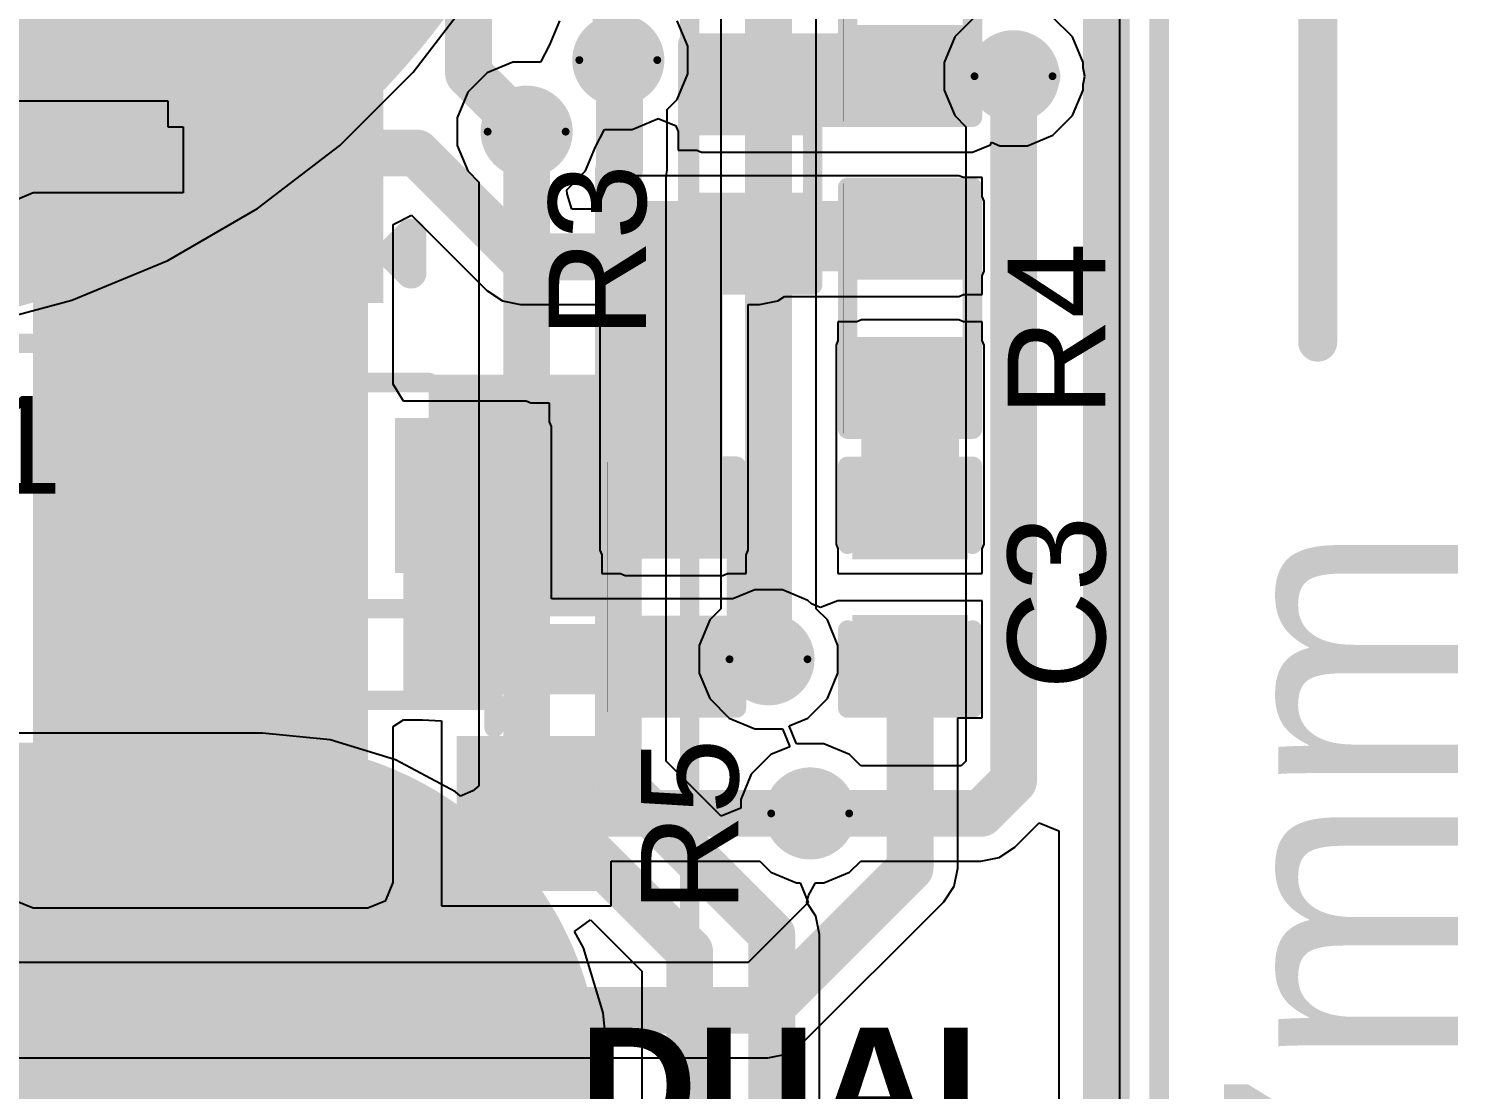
# Model space of a CAD drawing. Header units: inches. Extents: x 0 to 13.7, y 0 to 1.9.
# Drawn here: x 0.3984 to 0.7658, y 0.6197 to 0.8917 of the extents above; entities that cross this region are included whole.
import ezdxf

# ---------------------------------------------------------------- set-up
doc = ezdxf.new("R2010")
doc.units = ezdxf.units.IN
doc.header["$MEASUREMENT"] = 0
for name, color, linetype in [('Board Outline', 216, 'Continuous'), ('Bottom Layer', 5, 'Continuous'), ('Bottom Overlay', 54, 'Continuous'), ('Bottom Paste', 16, 'Continuous'), ('Bottom Solder', 6, 'Continuous'), ('Dimension', 6, 'Continuous'), ('Drill Drawing', 1, 'Continuous'), ('Top Layer', 1, 'Continuous'), ('Top Overlay', 2, 'Continuous'), ('Top Paste', 8, 'Continuous'), ('Top Solder', 216, 'Continuous'), ('Via Holes', 16, 'Continuous')]:
    doc.layers.add(name, color=color, linetype=linetype)
doc.styles.add('Arial', font='', dxfattribs={"height": 0.2})
doc.styles.add('Arial_Bold', font='', dxfattribs={"height": 0.2})
doc.styles.get('Arial').set_extended_font_data('Arial')
doc.styles.get('Arial_Bold').set_extended_font_data('Arial', bold=True)

# ---------------------------------------------------------------- blocks, each defined once
blk = doc.blocks.new('14_TSSOP_14')
at = {"layer": 'Top Layer'}
for points in [[(-0.12992, 0.08563), (-0.08858, 0.08563), (-0.08858, 0.06791), (-0.12992, 0.06791)], [(0.08858, 0.08563), (0.12992, 0.08563), (0.12992, 0.06791), (0.08858, 0.06791)], [(-0.12992, 0.06004), (-0.08858, 0.06004), (-0.08858, 0.04232), (-0.12992, 0.04232)], [(0.08858, 0.06004), (0.12992, 0.06004), (0.12992, 0.04232), (0.08858, 0.04232)], [(-0.12992, 0.03445), (-0.08858, 0.03445), (-0.08858, 0.01673), (-0.12992, 0.01673)], [(0.08858, 0.03445), (0.12992, 0.03445), (0.12992, 0.01673), (0.08858, 0.01673)], [(-0.12992, 0.00886), (-0.08858, 0.00886), (-0.08858, -0.00886), (-0.12992, -0.00886)], [(0.08858, 0.00886), (0.12992, 0.00886), (0.12992, -0.00886), (0.08858, -0.00886)], [(-0.12992, -0.01673), (-0.08858, -0.01673), (-0.08858, -0.03445), (-0.12992, -0.03445)], [(0.08858, -0.01673), (0.12992, -0.01673), (0.12992, -0.03445), (0.08858, -0.03445)], [(-0.12992, -0.04232), (-0.08858, -0.04232), (-0.08858, -0.06004), (-0.12992, -0.06004)], [(0.08858, -0.04232), (0.12992, -0.04232), (0.12992, -0.06004), (0.08858, -0.06004)], [(-0.12992, -0.06791), (-0.08858, -0.06791), (-0.08858, -0.08563), (-0.12992, -0.08563)], [(0.08858, -0.06791), (0.12992, -0.06791), (0.12992, -0.08563), (0.08858, -0.08563)]]:
    blk.add_hatch(color=1, dxfattribs=at).paths.add_polyline_path(points)
at = {"layer": 'Top Overlay'}
blk.add_hatch(color=2, dxfattribs=at).paths.add_polyline_path([(-0.084, 0.068), (-0.073, 0.068), (-0.073, 0.086), (-0.084, 0.086)])
at = {"layer": 'Top Paste'}
for points in [[(-0.12992, 0.08563), (-0.08858, 0.08563), (-0.08858, 0.06791), (-0.12992, 0.06791)], [(0.08858, 0.08563), (0.12992, 0.08563), (0.12992, 0.06791), (0.08858, 0.06791)], [(-0.12992, 0.06004), (-0.08858, 0.06004), (-0.08858, 0.04232), (-0.12992, 0.04232)], [(0.08858, 0.06004), (0.12992, 0.06004), (0.12992, 0.04232), (0.08858, 0.04232)], [(-0.12992, 0.03445), (-0.08858, 0.03445), (-0.08858, 0.01673), (-0.12992, 0.01673)], [(0.08858, 0.03445), (0.12992, 0.03445), (0.12992, 0.01673), (0.08858, 0.01673)], [(-0.12992, 0.00886), (-0.08858, 0.00886), (-0.08858, -0.00886), (-0.12992, -0.00886)], [(0.08858, 0.00886), (0.12992, 0.00886), (0.12992, -0.00886), (0.08858, -0.00886)], [(-0.12992, -0.01673), (-0.08858, -0.01673), (-0.08858, -0.03445), (-0.12992, -0.03445)], [(0.08858, -0.01673), (0.12992, -0.01673), (0.12992, -0.03445), (0.08858, -0.03445)], [(-0.12992, -0.04232), (-0.08858, -0.04232), (-0.08858, -0.06004), (-0.12992, -0.06004)], [(0.08858, -0.04232), (0.12992, -0.04232), (0.12992, -0.06004), (0.08858, -0.06004)], [(-0.12992, -0.06791), (-0.08858, -0.06791), (-0.08858, -0.08563), (-0.12992, -0.08563)], [(0.08858, -0.06791), (0.12992, -0.06791), (0.12992, -0.08563), (0.08858, -0.08563)]]:
    blk.add_hatch(color=8, dxfattribs=at).paths.add_polyline_path(points)
at = {"layer": 'Top Solder'}
for points in [[(-0.13392, 0.08963), (-0.08458, 0.08963), (-0.08458, 0.06391), (-0.13392, 0.06391)], [(0.08458, 0.08963), (0.13392, 0.08963), (0.13392, 0.06391), (0.08458, 0.06391)], [(-0.13392, 0.06404), (-0.08458, 0.06404), (-0.08458, 0.03832), (-0.13392, 0.03832)], [(0.08458, 0.06404), (0.13392, 0.06404), (0.13392, 0.03832), (0.08458, 0.03832)], [(-0.13392, 0.03845), (-0.08458, 0.03845), (-0.08458, 0.01273), (-0.13392, 0.01273)], [(0.08458, 0.03845), (0.13392, 0.03845), (0.13392, 0.01273), (0.08458, 0.01273)], [(-0.13392, 0.01286), (-0.08458, 0.01286), (-0.08458, -0.01286), (-0.13392, -0.01286)], [(0.08458, 0.01286), (0.13392, 0.01286), (0.13392, -0.01286), (0.08458, -0.01286)], [(-0.13392, -0.01273), (-0.08458, -0.01273), (-0.08458, -0.03845), (-0.13392, -0.03845)], [(0.08458, -0.01273), (0.13392, -0.01273), (0.13392, -0.03845), (0.08458, -0.03845)], [(-0.13392, -0.03832), (-0.08458, -0.03832), (-0.08458, -0.06404), (-0.13392, -0.06404)], [(0.08458, -0.03832), (0.13392, -0.03832), (0.13392, -0.06404), (0.08458, -0.06404)], [(-0.13392, -0.06391), (-0.08458, -0.06391), (-0.08458, -0.08963), (-0.13392, -0.08963)], [(0.08458, -0.06391), (0.13392, -0.06391), (0.13392, -0.08963), (0.08458, -0.08963)]]:
    blk.add_hatch(color=216, dxfattribs=at).paths.add_polyline_path(points)
at = {"layer": 'Top Overlay'}
for points, const_width in [([(-0.09, 0.1), (-0.09, 0.092)], 0.005), ([(0.09, 0.1), (-0.09, 0.1)], 0.005), ([(0.09, 0.1), (0.09, 0.092)], 0.005), ([(-0.141, 0.082), (-0.141, 0.072)], 0.00787), ([(-0.136, 0.077), (-0.141, 0.082)], 0.00787), ([(-0.136, 0.077), (-0.141, 0.072)], 0.00787), ([(-0.09, -0.092), (-0.09, -0.1)], 0.005), ([(0.09, -0.092), (0.09, -0.1)], 0.005), ([(0.09, -0.1), (-0.09, -0.1)], 0.005)]:
    blk.add_lwpolyline(points, dxfattribs=dict(at, const_width=const_width))
for points, const_width in [([(-0.09125, 0.1, 1), (-0.08875, 0.1, 1)], 0.0025), ([(-0.09125, 0.1, 1), (-0.08875, 0.1, 1)], 0.0025), ([(0.08875, 0.1, 1), (0.09125, 0.1, 1)], 0.0025), ([(0.08875, 0.1, 1), (0.09125, 0.1, 1)], 0.0025), ([(-0.09125, 0.092, 1), (-0.08875, 0.092, 1)], 0.0025), ([(0.08875, 0.092, 1), (0.09125, 0.092, 1)], 0.0025), ([(-0.14297, 0.082, 1), (-0.13903, 0.082, 1)], 0.00394), ([(-0.14297, 0.082, 1), (-0.13903, 0.082, 1)], 0.00394), ([(-0.13797, 0.077, 1), (-0.13403, 0.077, 1)], 0.00394), ([(-0.13797, 0.077, 1), (-0.13403, 0.077, 1)], 0.00394), ([(-0.14297, 0.072, 1), (-0.13903, 0.072, 1)], 0.00394), ([(-0.14297, 0.072, 1), (-0.13903, 0.072, 1)], 0.00394), ([(-0.09125, -0.092, 1), (-0.08875, -0.092, 1)], 0.0025), ([(0.08875, -0.092, 1), (0.09125, -0.092, 1)], 0.0025), ([(-0.09125, -0.1, 1), (-0.08875, -0.1, 1)], 0.0025), ([(-0.09125, -0.1, 1), (-0.08875, -0.1, 1)], 0.0025), ([(0.08875, -0.1, 1), (0.09125, -0.1, 1)], 0.0025), ([(0.08875, -0.1, 1), (0.09125, -0.1, 1)], 0.0025)]:
    blk.add_lwpolyline(points, format="xyb", close=True, dxfattribs=dict(at, const_width=const_width))
blk = doc.blocks.new('R___0402_30')
at = {"layer": 'Top Layer'}
for points in [[(-0.0275, -0.0125), (-0.0275, 0.0125), (-0.0095, 0.0125), (-0.0095, -0.0125)], [(0.0095, -0.0125), (0.0095, 0.0125), (0.0275, 0.0125), (0.0275, -0.0125)]]:
    blk.add_hatch(color=1, dxfattribs=at).paths.add_polyline_path(points)
at = {"layer": 'Top Paste'}
for points in [[(-0.0275, -0.0125), (-0.0275, 0.0125), (-0.0095, 0.0125), (-0.0095, -0.0125)], [(0.0095, -0.0125), (0.0095, 0.0125), (0.0275, 0.0125), (0.0275, -0.0125)]]:
    blk.add_hatch(color=8, dxfattribs=at).paths.add_polyline_path(points)
at = {"layer": 'Top Solder'}
for points in [[(-0.02967, -0.01467), (-0.02967, 0.01467), (-0.00733, 0.01467), (-0.00733, -0.01467)], [(0.00733, -0.01467), (0.00733, 0.01467), (0.02967, 0.01467), (0.02967, -0.01467)]]:
    blk.add_hatch(color=216, dxfattribs=at).paths.add_polyline_path(points)
at = {"layer": 'Top Overlay'}
for points, const_width in [([(-0.031, -0.016), (-0.031, 0.016)], 0.005), ([(0.031, 0.016), (-0.031, 0.016)], 0.005), ([(0.031, -0.016), (0.031, 0.016)], 0.005), ([(0.031, -0.016), (-0.031, -0.016)], 0.005), ([(0.032, -0.017), (-0.032, -0.017)], 0.000127)]:
    blk.add_lwpolyline(points, dxfattribs=dict(at, const_width=const_width))
for points, const_width in [([(-0.03225, 0.016, 1), (-0.02975, 0.016, 1)], 0.0025), ([(-0.03225, 0.016, 1), (-0.02975, 0.016, 1)], 0.0025), ([(0.02975, 0.016, 1), (0.03225, 0.016, 1)], 0.0025), ([(0.02975, 0.016, 1), (0.03225, 0.016, 1)], 0.0025), ([(-0.03225, -0.016, 1), (-0.02975, -0.016, 1)], 0.0025), ([(-0.03225, -0.016, 1), (-0.02975, -0.016, 1)], 0.0025), ([(0.02975, -0.016, 1), (0.03225, -0.016, 1)], 0.0025), ([(0.02975, -0.016, 1), (0.03225, -0.016, 1)], 0.0025), ([(-0.03203, -0.017, 1), (-0.03197, -0.017, 1)], 0.0000635), ([(0.03197, -0.017, 1), (0.03203, -0.017, 1)], 0.0000635)]:
    blk.add_lwpolyline(points, format="xyb", close=True, dxfattribs=dict(at, const_width=const_width))
blk = doc.blocks.new('R___0402_31')
at = {"layer": 'Top Layer'}
for points in [[(-0.0275, -0.0125), (-0.0275, 0.0125), (-0.0095, 0.0125), (-0.0095, -0.0125)], [(0.0095, -0.0125), (0.0095, 0.0125), (0.0275, 0.0125), (0.0275, -0.0125)]]:
    blk.add_hatch(color=1, dxfattribs=at).paths.add_polyline_path(points)
at = {"layer": 'Top Paste'}
for points in [[(-0.0275, -0.0125), (-0.0275, 0.0125), (-0.0095, 0.0125), (-0.0095, -0.0125)], [(0.0095, -0.0125), (0.0095, 0.0125), (0.0275, 0.0125), (0.0275, -0.0125)]]:
    blk.add_hatch(color=8, dxfattribs=at).paths.add_polyline_path(points)
at = {"layer": 'Top Solder'}
for points in [[(-0.02967, -0.01467), (-0.02967, 0.01467), (-0.00733, 0.01467), (-0.00733, -0.01467)], [(0.00733, -0.01467), (0.00733, 0.01467), (0.02967, 0.01467), (0.02967, -0.01467)]]:
    blk.add_hatch(color=216, dxfattribs=at).paths.add_polyline_path(points)
at = {"layer": 'Top Overlay'}
for points, const_width in [([(-0.031, -0.016), (-0.031, 0.016)], 0.005), ([(0.031, 0.016), (-0.031, 0.016)], 0.005), ([(0.031, -0.016), (0.031, 0.016)], 0.005), ([(0.031, -0.016), (-0.031, -0.016)], 0.005), ([(0.032, -0.017), (-0.032, -0.017)], 0.000127)]:
    blk.add_lwpolyline(points, dxfattribs=dict(at, const_width=const_width))
for points, const_width in [([(-0.03225, 0.016, 1), (-0.02975, 0.016, 1)], 0.0025), ([(-0.03225, 0.016, 1), (-0.02975, 0.016, 1)], 0.0025), ([(0.02975, 0.016, 1), (0.03225, 0.016, 1)], 0.0025), ([(0.02975, 0.016, 1), (0.03225, 0.016, 1)], 0.0025), ([(-0.03225, -0.016, 1), (-0.02975, -0.016, 1)], 0.0025), ([(-0.03225, -0.016, 1), (-0.02975, -0.016, 1)], 0.0025), ([(0.02975, -0.016, 1), (0.03225, -0.016, 1)], 0.0025), ([(0.02975, -0.016, 1), (0.03225, -0.016, 1)], 0.0025), ([(-0.03203, -0.017, 1), (-0.03197, -0.017, 1)], 0.0000635), ([(0.03197, -0.017, 1), (0.03203, -0.017, 1)], 0.0000635)]:
    blk.add_lwpolyline(points, format="xyb", close=True, dxfattribs=dict(at, const_width=const_width))
blk = doc.blocks.new('R___0402_32')
at = {"layer": 'Top Layer'}
for points in [[(-0.0275, -0.0125), (-0.0275, 0.0125), (-0.0095, 0.0125), (-0.0095, -0.0125)], [(0.0095, -0.0125), (0.0095, 0.0125), (0.0275, 0.0125), (0.0275, -0.0125)]]:
    blk.add_hatch(color=1, dxfattribs=at).paths.add_polyline_path(points)
at = {"layer": 'Top Paste'}
for points in [[(-0.0275, -0.0125), (-0.0275, 0.0125), (-0.0095, 0.0125), (-0.0095, -0.0125)], [(0.0095, -0.0125), (0.0095, 0.0125), (0.0275, 0.0125), (0.0275, -0.0125)]]:
    blk.add_hatch(color=8, dxfattribs=at).paths.add_polyline_path(points)
at = {"layer": 'Top Solder'}
for points in [[(-0.02967, -0.01467), (-0.02967, 0.01467), (-0.00733, 0.01467), (-0.00733, -0.01467)], [(0.00733, -0.01467), (0.00733, 0.01467), (0.02967, 0.01467), (0.02967, -0.01467)]]:
    blk.add_hatch(color=216, dxfattribs=at).paths.add_polyline_path(points)
at = {"layer": 'Top Overlay'}
for points, const_width in [([(-0.031, 0.016), (-0.031, -0.016)], 0.005), ([(-0.031, 0.016), (0.031, 0.016)], 0.005), ([(0.031, 0.016), (0.031, -0.016)], 0.005), ([(-0.031, -0.016), (0.031, -0.016)], 0.005), ([(-0.032, -0.017), (0.032, -0.017)], 0.000127)]:
    blk.add_lwpolyline(points, dxfattribs=dict(at, const_width=const_width))
for points, const_width in [([(-0.03225, 0.016, 1), (-0.02975, 0.016, 1)], 0.0025), ([(-0.03225, 0.016, 1), (-0.02975, 0.016, 1)], 0.0025), ([(0.02975, 0.016, 1), (0.03225, 0.016, 1)], 0.0025), ([(0.02975, 0.016, 1), (0.03225, 0.016, 1)], 0.0025), ([(-0.03225, -0.016, 1), (-0.02975, -0.016, 1)], 0.0025), ([(-0.03225, -0.016, 1), (-0.02975, -0.016, 1)], 0.0025), ([(0.02975, -0.016, 1), (0.03225, -0.016, 1)], 0.0025), ([(0.02975, -0.016, 1), (0.03225, -0.016, 1)], 0.0025), ([(-0.03203, -0.017, 1), (-0.03197, -0.017, 1)], 0.0000635), ([(0.03197, -0.017, 1), (0.03203, -0.017, 1)], 0.0000635)]:
    blk.add_lwpolyline(points, format="xyb", close=True, dxfattribs=dict(at, const_width=const_width))
blk = doc.blocks.new('R___0402_33')
at = {"layer": 'Top Layer'}
for points in [[(-0.0275, -0.0125), (-0.0275, 0.0125), (-0.0095, 0.0125), (-0.0095, -0.0125)], [(0.0095, -0.0125), (0.0095, 0.0125), (0.0275, 0.0125), (0.0275, -0.0125)]]:
    blk.add_hatch(color=1, dxfattribs=at).paths.add_polyline_path(points)
at = {"layer": 'Top Paste'}
for points in [[(-0.0275, -0.0125), (-0.0275, 0.0125), (-0.0095, 0.0125), (-0.0095, -0.0125)], [(0.0095, -0.0125), (0.0095, 0.0125), (0.0275, 0.0125), (0.0275, -0.0125)]]:
    blk.add_hatch(color=8, dxfattribs=at).paths.add_polyline_path(points)
at = {"layer": 'Top Solder'}
for points in [[(-0.02967, -0.01467), (-0.02967, 0.01467), (-0.00733, 0.01467), (-0.00733, -0.01467)], [(0.00733, -0.01467), (0.00733, 0.01467), (0.02967, 0.01467), (0.02967, -0.01467)]]:
    blk.add_hatch(color=216, dxfattribs=at).paths.add_polyline_path(points)
at = {"layer": 'Top Overlay'}
for points, const_width in [([(-0.031, -0.016), (-0.031, 0.016)], 0.005), ([(0.031, 0.016), (-0.031, 0.016)], 0.005), ([(0.031, -0.016), (0.031, 0.016)], 0.005), ([(0.031, -0.016), (-0.031, -0.016)], 0.005), ([(0.032, -0.017), (-0.032, -0.017)], 0.000127)]:
    blk.add_lwpolyline(points, dxfattribs=dict(at, const_width=const_width))
for points, const_width in [([(-0.03225, 0.016, 1), (-0.02975, 0.016, 1)], 0.0025), ([(-0.03225, 0.016, 1), (-0.02975, 0.016, 1)], 0.0025), ([(0.02975, 0.016, 1), (0.03225, 0.016, 1)], 0.0025), ([(0.02975, 0.016, 1), (0.03225, 0.016, 1)], 0.0025), ([(-0.03225, -0.016, 1), (-0.02975, -0.016, 1)], 0.0025), ([(-0.03225, -0.016, 1), (-0.02975, -0.016, 1)], 0.0025), ([(0.02975, -0.016, 1), (0.03225, -0.016, 1)], 0.0025), ([(0.02975, -0.016, 1), (0.03225, -0.016, 1)], 0.0025), ([(-0.03203, -0.017, 1), (-0.03197, -0.017, 1)], 0.0000635), ([(0.03197, -0.017, 1), (0.03203, -0.017, 1)], 0.0000635)]:
    blk.add_lwpolyline(points, format="xyb", close=True, dxfattribs=dict(at, const_width=const_width))
blk = doc.blocks.new('_EMG________B_36')
at = {"layer": 'Bottom Layer'}
h = blk.add_hatch(color=5, dxfattribs=at)
edge = h.paths.add_edge_path()
edge.add_arc((0, 0.3932), 0.19685, 0, 360)
h = blk.add_hatch(color=5, dxfattribs=at)
edge = h.paths.add_edge_path()
edge.add_arc((-0.11417, 0.0005), 0.08268, 90, 270)
edge.add_line((-0.11417, -0.08217), (0.11417, -0.08217))
edge.add_arc((0.11417, 0.0005), 0.08268, 270, 450)
edge.add_line((0.11417, 0.08318), (-0.11417, 0.08318))
at = {"layer": 'Bottom Paste'}
h = blk.add_hatch(color=16, dxfattribs=at)
edge = h.paths.add_edge_path()
edge.add_arc((0, 0.3932), 0.19685, 0, 360)
h = blk.add_hatch(color=16, dxfattribs=at)
edge = h.paths.add_edge_path()
edge.add_arc((-0.11417, 0.0005), 0.08268, 90, 270)
edge.add_line((-0.11417, -0.08217), (0.11417, -0.08217))
edge.add_arc((0.11417, 0.0005), 0.08268, 270, 450)
edge.add_line((0.11417, 0.08318), (-0.11417, 0.08318))
at = {"layer": 'Bottom Solder'}
h = blk.add_hatch(color=6, dxfattribs=at)
edge = h.paths.add_edge_path()
edge.add_arc((0, 0.3932), 0.20085, 0, 360)
h = blk.add_hatch(color=6, dxfattribs=at)
edge = h.paths.add_edge_path()
edge.add_arc((-0.11417, 0.0005), 0.08668, 90, 270)
edge.add_line((-0.11417, -0.08617), (0.11417, -0.08617))
edge.add_arc((0.11417, 0.0005), 0.08668, 270, 450)
edge.add_line((0.11417, 0.08718), (-0.11417, 0.08718))
at = {"layer": 'Bottom Overlay', "const_width": 0.005}
blk.add_lwpolyline([(0.22375, -0.43172), (0.22375, 0.43172)], dxfattribs=at)
blk = doc.blocks.new('SOD_323_38')
at = {"layer": 'Top Layer'}
for points in [[(-0.02953, -0.01772), (-0.06102, -0.01772), (-0.06102, 0.01772), (-0.02953, 0.01772)], [(0.06102, -0.01772), (0.02953, -0.01772), (0.02953, 0.01772), (0.06102, 0.01772)]]:
    blk.add_hatch(color=1, dxfattribs=at).paths.add_polyline_path(points)
at = {"layer": 'Top Overlay'}
for points in [[(-0.079, 0.019), (-0.036, 0.019), (-0.036, 0.031), (-0.079, 0.031)], [(-0.079, -0.02), (-0.062, -0.02), (-0.062, 0.02), (-0.079, 0.02)], [(-0.079, -0.031), (-0.036, -0.031), (-0.036, -0.019), (-0.079, -0.019)]]:
    blk.add_hatch(color=2, dxfattribs=at).paths.add_polyline_path(points)
at = {"layer": 'Top Paste'}
for points in [[(-0.02953, -0.01772), (-0.06102, -0.01772), (-0.06102, 0.01772), (-0.02953, 0.01772)], [(0.06102, -0.01772), (0.02953, -0.01772), (0.02953, 0.01772), (0.06102, 0.01772)]]:
    blk.add_hatch(color=8, dxfattribs=at).paths.add_polyline_path(points)
at = {"layer": 'Top Solder'}
for points in [[(-0.02736, -0.01988), (-0.06319, -0.01988), (-0.06319, 0.01988), (-0.02736, 0.01988)], [(0.06319, -0.01988), (0.02736, -0.01988), (0.02736, 0.01988), (0.06319, 0.01988)]]:
    blk.add_hatch(color=216, dxfattribs=at).paths.add_polyline_path(points)
at = {"layer": 'Top Overlay', "const_width": 0.005}
for points in [[(0.037, 0.029), (-0.036, 0.029)], [(0.037, 0.029), (0.037, 0.022)], [(0.037, -0.022), (0.037, -0.029)], [(0.037, -0.029), (-0.036, -0.029)]]:
    blk.add_lwpolyline(points, dxfattribs=at)
at = {"layer": 'Top Overlay', "const_width": 0.0025}
for points in [[(-0.03725, 0.029, 1), (-0.03475, 0.029, 1)], [(0.03575, 0.029, 1), (0.03825, 0.029, 1)], [(0.03575, 0.029, 1), (0.03825, 0.029, 1)], [(0.03575, 0.022, 1), (0.03825, 0.022, 1)], [(0.03575, -0.022, 1), (0.03825, -0.022, 1)], [(-0.03725, -0.029, 1), (-0.03475, -0.029, 1)], [(0.03575, -0.029, 1), (0.03825, -0.029, 1)], [(0.03575, -0.029, 1), (0.03825, -0.029, 1)]]:
    blk.add_lwpolyline(points, format="xyb", close=True, dxfattribs=at)
blk = doc.blocks.new('SOD_323_39')
at = {"layer": 'Top Layer'}
for points in [[(-0.02953, -0.01772), (-0.06102, -0.01772), (-0.06102, 0.01772), (-0.02953, 0.01772)], [(0.06102, -0.01772), (0.02953, -0.01772), (0.02953, 0.01772), (0.06102, 0.01772)]]:
    blk.add_hatch(color=1, dxfattribs=at).paths.add_polyline_path(points)
at = {"layer": 'Top Overlay'}
for points in [[(-0.079, 0.019), (-0.036, 0.019), (-0.036, 0.031), (-0.079, 0.031)], [(-0.079, -0.02), (-0.062, -0.02), (-0.062, 0.02), (-0.079, 0.02)], [(-0.079, -0.031), (-0.036, -0.031), (-0.036, -0.019), (-0.079, -0.019)]]:
    blk.add_hatch(color=2, dxfattribs=at).paths.add_polyline_path(points)
at = {"layer": 'Top Paste'}
for points in [[(-0.02953, -0.01772), (-0.06102, -0.01772), (-0.06102, 0.01772), (-0.02953, 0.01772)], [(0.06102, -0.01772), (0.02953, -0.01772), (0.02953, 0.01772), (0.06102, 0.01772)]]:
    blk.add_hatch(color=8, dxfattribs=at).paths.add_polyline_path(points)
at = {"layer": 'Top Solder'}
for points in [[(-0.02736, -0.01988), (-0.06319, -0.01988), (-0.06319, 0.01988), (-0.02736, 0.01988)], [(0.06319, -0.01988), (0.02736, -0.01988), (0.02736, 0.01988), (0.06319, 0.01988)]]:
    blk.add_hatch(color=216, dxfattribs=at).paths.add_polyline_path(points)
at = {"layer": 'Top Overlay', "const_width": 0.005}
for points in [[(-0.036, 0.029), (0.037, 0.029)], [(0.037, 0.022), (0.037, 0.029)], [(0.037, -0.029), (0.037, -0.022)], [(-0.036, -0.029), (0.037, -0.029)]]:
    blk.add_lwpolyline(points, dxfattribs=at)
at = {"layer": 'Top Overlay', "const_width": 0.0025}
for points in [[(-0.03725, 0.029, 1), (-0.03475, 0.029, 1)], [(0.03575, 0.029, 1), (0.03825, 0.029, 1)], [(0.03575, 0.029, 1), (0.03825, 0.029, 1)], [(0.03575, 0.022, 1), (0.03825, 0.022, 1)], [(0.03575, -0.022, 1), (0.03825, -0.022, 1)], [(-0.03725, -0.029, 1), (-0.03475, -0.029, 1)], [(0.03575, -0.029, 1), (0.03825, -0.029, 1)], [(0.03575, -0.029, 1), (0.03825, -0.029, 1)]]:
    blk.add_lwpolyline(points, format="xyb", close=True, dxfattribs=at)
blk = doc.blocks.new('C___0402_43')
at = {"layer": 'Top Layer'}
for points in [[(-0.0275, -0.0125), (-0.0275, 0.0125), (-0.0095, 0.0125), (-0.0095, -0.0125)], [(0.0095, -0.0125), (0.0095, 0.0125), (0.0275, 0.0125), (0.0275, -0.0125)]]:
    blk.add_hatch(color=1, dxfattribs=at).paths.add_polyline_path(points)
at = {"layer": 'Top Paste'}
for points in [[(-0.0275, -0.0125), (-0.0275, 0.0125), (-0.0095, 0.0125), (-0.0095, -0.0125)], [(0.0095, -0.0125), (0.0095, 0.0125), (0.0275, 0.0125), (0.0275, -0.0125)]]:
    blk.add_hatch(color=8, dxfattribs=at).paths.add_polyline_path(points)
at = {"layer": 'Top Solder'}
for points in [[(-0.02986, -0.01486), (-0.02986, 0.01486), (-0.00714, 0.01486), (-0.00714, -0.01486)], [(0.00714, -0.01486), (0.00714, 0.01486), (0.02986, 0.01486), (0.02986, -0.01486)]]:
    blk.add_hatch(color=216, dxfattribs=at).paths.add_polyline_path(points)
at = {"layer": 'Top Overlay', "const_width": 0.005}
for points in [[(-0.031, 0.016), (-0.011, 0.016)], [(-0.031, 0.016), (-0.031, -0.016)], [(0.011, 0.016), (0.031, 0.016)], [(0.031, 0.016), (0.031, -0.016)], [(-0.031, -0.016), (-0.011, -0.016)], [(0.011, -0.016), (0.031, -0.016)]]:
    blk.add_lwpolyline(points, dxfattribs=at)
at = {"layer": 'Top Overlay', "const_width": 0.0025}
for points in [[(-0.03225, 0.016, 1), (-0.02975, 0.016, 1)], [(-0.03225, 0.016, 1), (-0.02975, 0.016, 1)], [(-0.01225, 0.016, 1), (-0.00975, 0.016, 1)], [(0.00975, 0.016, 1), (0.01225, 0.016, 1)], [(0.02975, 0.016, 1), (0.03225, 0.016, 1)], [(0.02975, 0.016, 1), (0.03225, 0.016, 1)], [(-0.03225, -0.016, 1), (-0.02975, -0.016, 1)], [(-0.03225, -0.016, 1), (-0.02975, -0.016, 1)], [(-0.01225, -0.016, 1), (-0.00975, -0.016, 1)], [(0.00975, -0.016, 1), (0.01225, -0.016, 1)], [(0.02975, -0.016, 1), (0.03225, -0.016, 1)], [(0.02975, -0.016, 1), (0.03225, -0.016, 1)]]:
    blk.add_lwpolyline(points, format="xyb", close=True, dxfattribs=at)

msp = doc.modelspace()

# ---------------------------------------------------------------- hatches: boundary and pattern name
at = {"layer": 'Bottom Layer'}
h = msp.add_hatch(color=5, dxfattribs=at)
edge = h.paths.add_edge_path()
edge.add_arc((0.54963, 0.88366), 0.01181, 0, 360)
h = msp.add_hatch(color=5, dxfattribs=at)
edge = h.paths.add_edge_path()
edge.add_arc((0.651, 0.87952), 0.01181, 0, 360)
h = msp.add_hatch(color=5, dxfattribs=at)
edge = h.paths.add_edge_path()
edge.add_arc((0.52612, 0.86531), 0.01181, 0, 360)
h = msp.add_hatch(color=5, dxfattribs=at)
edge = h.paths.add_edge_path()
edge.add_arc((0.58816, 0.73), 0.01181, 0, 360)
h = msp.add_hatch(color=5, dxfattribs=at)
edge = h.paths.add_edge_path()
edge.add_arc((0.59884, 0.69047), 0.01181, 0, 360)
at = {"layer": 'Top Layer'}
h = msp.add_hatch(color=1, dxfattribs=at)
edge = h.paths.add_edge_path()
edge.add_arc((0.54963, 0.88366), 0.01181, 0, 360)
for points in [[(0.57097, 0.86652), (0.64047, 0.86652), (0.64047, 0.89052), (0.57097, 0.89052)], [(0.57642, 0.84752), (0.55142, 0.84752), (0.55142, 0.75801), (0.57642, 0.75801)], [(0.55742, 0.82952), (0.63697, 0.82952), (0.63697, 0.84752), (0.55742, 0.84752)], [(0.39953, 0.67275), (0.48539, 0.67275), (0.48539, 0.8431), (0.39953, 0.8431)], [(0.61197, 0.75952), (0.63697, 0.75952), (0.63697, 0.81052), (0.61197, 0.81052)], [(0.4945, 0.721), (0.52599, 0.721), (0.52599, 0.78972), (0.4945, 0.78972)], [(0.4945, 0.721), (0.59597, 0.721), (0.59597, 0.73901), (0.4945, 0.73901)]]:
    msp.add_hatch(color=1, dxfattribs=at).paths.add_polyline_path(points)
h = msp.add_hatch(color=1, dxfattribs=at)
edge = h.paths.add_edge_path()
edge.add_arc((0.651, 0.87952), 0.01181, 0, 360)
h = msp.add_hatch(color=1, dxfattribs=at)
edge = h.paths.add_edge_path()
edge.add_arc((0.52612, 0.86531), 0.01181, 0, 360)
h = msp.add_hatch(color=1, dxfattribs=at)
edge = h.paths.add_edge_path()
edge.add_arc((0.58816, 0.73), 0.01181, 0, 360)
h = msp.add_hatch(color=1, dxfattribs=at)
edge = h.paths.add_edge_path()
edge.add_arc((0.59884, 0.69047), 0.01181, 0, 360)
at = {"layer": 'Via Holes'}
h = msp.add_hatch(color=7, dxfattribs=at)
edge = h.paths.add_edge_path()
edge.add_arc((0.54963, 0.88366), 0.00591, 0, 360)
h = msp.add_hatch(color=7, dxfattribs=at)
edge = h.paths.add_edge_path()
edge.add_arc((0.651, 0.87952), 0.00591, 0, 360)
h = msp.add_hatch(color=7, dxfattribs=at)
edge = h.paths.add_edge_path()
edge.add_arc((0.52612, 0.86531), 0.00591, 0, 360)
h = msp.add_hatch(color=7, dxfattribs=at)
edge = h.paths.add_edge_path()
edge.add_arc((0.58816, 0.73), 0.00591, 0, 360)
h = msp.add_hatch(color=7, dxfattribs=at)
edge = h.paths.add_edge_path()
edge.add_arc((0.59884, 0.69047), 0.00591, 0, 360)

# ---------------------------------------------------------------- linework, layer by layer
at = {"layer": 'Board Outline', "const_width": 0.005}
msp.add_lwpolyline([(0.68834, -0.00002), (0.68835, 1.24279)], dxfattribs=at)
at = {"layer": 'Bottom Layer'}
for p, q in [((0.57592, 0.90692), (0.57592, 0.74295)), ((0.60039, 0.74295), (0.60039, 0.90692)), ((0.49701, 0.88057), (0.51319, 0.90166)), ((0.53453, 0.89375), (0.53197, 0.88758)), ((0.56744, 0.8872), (0.56473, 0.89375)), ((0.64091, 0.89462), (0.6359, 0.8896)), ((0.6359, 0.8896), (0.63319, 0.88306)), ((0.53197, 0.88758), (0.52966, 0.88312)), ((0.56744, 0.88011), (0.56744, 0.8872)), ((0.52258, 0.88312), (0.51603, 0.88041)), ((0.52966, 0.88312), (0.52258, 0.88312)), ((0.63319, 0.88306), (0.63319, 0.87597)), ((0.4782, 0.86177), (0.49701, 0.88057)), ((0.51603, 0.88041), (0.51102, 0.8754)), ((0.56473, 0.87357), (0.56744, 0.88011)), ((0.51102, 0.8754), (0.50831, 0.86886)), ((0.63319, 0.87597), (0.6359, 0.86943)), ((0.56217, 0.87101), (0.56473, 0.87357)), ((0.56217, 0.85545), (0.56217, 0.87101)), ((0.50831, 0.86886), (0.50831, 0.86177)), ((0.6359, 0.86943), (0.63876, 0.86656)), ((0.63876, 0.86656), (0.63876, 0.7039)), ((0.45711, 0.84558), (0.4782, 0.86177)), ((0.50831, 0.86177), (0.51102, 0.85522)), ((0.51102, 0.85522), (0.51389, 0.85236)), ((0.56186, 0.85391), (0.56217, 0.85545)), ((0.56186, 0.7039), (0.56186, 0.85391)), ((0.51389, 0.85236), (0.51389, 0.69751)), ((0.43408, 0.83228), (0.45711, 0.84558)), ((0.40951, 0.82211), (0.43408, 0.83228)), ((0.38383, 0.81522), (0.40951, 0.82211)), ((0.57592, 0.74295), (0.57306, 0.74009)), ((0.60325, 0.74009), (0.60039, 0.74295)), ((0.57306, 0.74009), (0.57034, 0.73354)), ((0.60597, 0.73354), (0.60325, 0.74009)), ((0.57034, 0.73354), (0.57034, 0.72646)), ((0.60597, 0.72646), (0.60597, 0.73354)), ((0.57034, 0.72646), (0.57306, 0.71991)), ((0.60325, 0.71991), (0.60597, 0.72646)), ((0.57306, 0.71991), (0.57807, 0.7149)), ((0.59824, 0.7149), (0.60325, 0.71991)), ((0.57807, 0.7149), (0.58461, 0.71219)), ((0.59341, 0.7129), (0.59824, 0.7149)), ((0.5953, 0.70828), (0.59341, 0.7129)), ((0.45834, 0.71102), (0.23, 0.71102)), ((0.47573, 0.70931), (0.45834, 0.71102)), ((0.49244, 0.70424), (0.47573, 0.70931)), ((0.58461, 0.71219), (0.5917, 0.71219)), ((0.5917, 0.71219), (0.59359, 0.70757)), ((0.58875, 0.70557), (0.58374, 0.70056)), ((0.59359, 0.70757), (0.58875, 0.70557)), ((0.60238, 0.70828), (0.5953, 0.70828)), ((0.60893, 0.70557), (0.60238, 0.70828)), ((0.61179, 0.7027), (0.60893, 0.70557)), ((0.50785, 0.696), (0.49244, 0.70424)), ((0.57603, 0.68973), (0.56186, 0.7039)), ((0.63757, 0.7027), (0.61179, 0.7027)), ((0.63876, 0.7039), (0.63757, 0.7027)), ((0.58374, 0.70056), (0.58103, 0.69401)), ((0.50918, 0.69491), (0.50785, 0.696)), ((0.51235, 0.69623), (0.50918, 0.69491)), ((0.51389, 0.69751), (0.51235, 0.69623)), ((0.58103, 0.6918), (0.57603, 0.68973)), ((0.58103, 0.69401), (0.58103, 0.6918)), ((0.65129, 0.68182), (0.65758, 0.6881)), ((0.65758, 0.6881), (0.66258, 0.68603)), ((0.66258, 0.68603), (0.66258, 0.19988)), ((0.64732, 0.67916), (0.65129, 0.68182)), ((0.60893, 0.67537), (0.61179, 0.67823)), ((0.61179, 0.67823), (0.64264, 0.67823)), ((0.64264, 0.67823), (0.64732, 0.67916)), ((0.59838, 0.66942), (0.60017, 0.67266)), ((0.60017, 0.67266), (0.60238, 0.67266)), ((0.60238, 0.67266), (0.60893, 0.67537)), ((0.59795, 0.66766), (0.59838, 0.66942)), ((0.6003, 0.66414), (0.59795, 0.66766)), ((0.53843, 0.6602), (0.54249, 0.66321)), ((0.54249, 0.66321), (0.55568, 0.65001)), ((0.60124, 0.65946), (0.6003, 0.66414)), ((0.54067, 0.65601), (0.53843, 0.6602)), ((0.60124, 0.37395), (0.60124, 0.65946)), ((0.54574, 0.6393), (0.54067, 0.65601)), ((0.55568, 0.65001), (0.55568, 0.49299)), ((0.54745, 0.62191), (0.54574, 0.6393)), ((0.54574, 0.60453), (0.54745, 0.62191))]:
    msp.add_line(p, q, dxfattribs=at)
at = {"layer": 'Bottom Layer', "const_width": 0.012}
for points in [[(0.67481, 0.19481), (0.67481, 1.01219)], [(0.58816, 0.73), (0.58816, 0.91987)], [(0.54963, 0.88366), (0.54993, 0.88335)], [(0.54993, 0.85545), (0.54993, 0.88335)], [(0.651, 0.69883), (0.651, 0.87952)], [(0.52612, 0.69688), (0.52612, 0.86531)], [(0.54963, 0.85514), (0.54993, 0.85545)], [(0.54963, 0.69883), (0.54963, 0.85514)], [(0.52612, 0.69688), (0.56792, 0.65508)], [(0.54963, 0.69883), (0.589, 0.65946)], [(0.64264, 0.69047), (0.651, 0.69883)], [(0.59884, 0.69047), (0.64264, 0.69047)], [(0.589, 0.361), (0.589, 0.65946)], [(0.56792, 0.48792), (0.56792, 0.65508)]]:
    msp.add_lwpolyline(points, dxfattribs=at)
at = {"layer": 'Bottom Layer', "const_width": 0.006}
for points in [[(0.54663, 0.88366, 1), (0.55263, 0.88366, 1)], [(0.54693, 0.88335, 1), (0.55293, 0.88335, 1)], [(0.54693, 0.88335, 1), (0.55293, 0.88335, 1)], [(0.648, 0.87952, 1), (0.654, 0.87952, 1)], [(0.52312, 0.86531, 1), (0.52912, 0.86531, 1)], [(0.54663, 0.85514, 1), (0.55263, 0.85514, 1)], [(0.54663, 0.85514, 1), (0.55263, 0.85514, 1)], [(0.54693, 0.85545, 1), (0.55293, 0.85545, 1)], [(0.54693, 0.85545, 1), (0.55293, 0.85545, 1)], [(0.58516, 0.73, 1), (0.59116, 0.73, 1)], [(0.52312, 0.69688, 1), (0.52912, 0.69688, 1)], [(0.52312, 0.69688, 1), (0.52912, 0.69688, 1)], [(0.54663, 0.69883, 1), (0.55263, 0.69883, 1)], [(0.54663, 0.69883, 1), (0.55263, 0.69883, 1)], [(0.648, 0.69883, 1), (0.654, 0.69883, 1)], [(0.648, 0.69883, 1), (0.654, 0.69883, 1)], [(0.59584, 0.69047, 1), (0.60184, 0.69047, 1)], [(0.63964, 0.69047, 1), (0.64564, 0.69047, 1)], [(0.63964, 0.69047, 1), (0.64564, 0.69047, 1)], [(0.586, 0.65946, 1), (0.592, 0.65946, 1)], [(0.586, 0.65946, 1), (0.592, 0.65946, 1)], [(0.56492, 0.65508, 1), (0.57092, 0.65508, 1)], [(0.56492, 0.65508, 1), (0.57092, 0.65508, 1)]]:
    msp.add_lwpolyline(points, format="xyb", close=True, dxfattribs=at)
at = {"layer": 'Dimension', "const_width": 0.01}
msp.add_lwpolyline([(0.729, 0.81132), (0.729, 1.24279)], dxfattribs=at)
at = {"layer": 'Dimension', "const_width": 0.005}
msp.add_lwpolyline([(0.7265, 0.81132, 1), (0.7315, 0.81132, 1)], format="xyb", close=True, dxfattribs=at)
at = {"layer": 'Drill Drawing'}
for points, const_width in [([(0.55963, 0.88366, 1), (0.53963, 0.88366, 1)], 0.002), ([(0.661, 0.87952, 1), (0.641, 0.87952, 1)], 0.002), ([(0.53913, 0.88366, 1), (0.54013, 0.88366, 1)], 0.001), ([(0.55913, 0.88366, 1), (0.56013, 0.88366, 1)], 0.001), ([(0.6405, 0.87952, 1), (0.6415, 0.87952, 1)], 0.001), ([(0.6605, 0.87952, 1), (0.6615, 0.87952, 1)], 0.001), ([(0.53612, 0.86531, 1), (0.51612, 0.86531, 1)], 0.002), ([(0.51562, 0.86531, 1), (0.51662, 0.86531, 1)], 0.001), ([(0.53562, 0.86531, 1), (0.53662, 0.86531, 1)], 0.001), ([(0.59816, 0.73, 1), (0.57816, 0.73, 1)], 0.002), ([(0.57766, 0.73, 1), (0.57866, 0.73, 1)], 0.001), ([(0.59766, 0.73, 1), (0.59866, 0.73, 1)], 0.001), ([(0.60884, 0.69047, 1), (0.58884, 0.69047, 1)], 0.002), ([(0.58834, 0.69047, 1), (0.58934, 0.69047, 1)], 0.001), ([(0.60834, 0.69047, 1), (0.60934, 0.69047, 1)], 0.001)]:
    msp.add_lwpolyline(points, format="xyb", close=True, dxfattribs=dict(at, const_width=const_width))
at = {"layer": 'Top Layer'}
for p, q in [((0.67816, 1.2326), (0.67815, 0.32286)), ((0.6661, 0.8896), (0.66109, 0.89462)), ((0.66881, 0.88306), (0.6661, 0.8896)), ((0.66881, 0.88165), (0.66881, 0.88306)), ((0.66924, 0.87952), (0.66881, 0.88165)), ((0.66881, 0.87738), (0.66924, 0.87952)), ((0.6661, 0.86943), (0.66881, 0.87597)), ((0.66881, 0.87597), (0.66881, 0.87738)), ((0.27688, 0.87319), (0.43405, 0.87319)), ((0.43405, 0.87319), (0.43405, 0.86657)), ((0.55317, 0.86585), (0.55971, 0.86856)), ((0.55971, 0.86856), (0.55985, 0.8687)), ((0.55985, 0.8687), (0.56447, 0.86678)), ((0.66109, 0.86442), (0.6661, 0.86943)), ((0.43405, 0.86657), (0.43805, 0.86657)), ((0.43805, 0.86657), (0.43805, 0.8496)), ((0.54377, 0.86139), (0.54608, 0.86585)), ((0.54608, 0.86585), (0.55317, 0.86585)), ((0.56447, 0.86678), (0.56447, 0.86652)), ((0.56447, 0.86652), (0.56497, 0.86532)), ((0.56497, 0.86532), (0.56497, 0.86052)), ((0.65454, 0.8617), (0.66109, 0.86442)), ((0.54122, 0.85522), (0.54377, 0.86139)), ((0.56497, 0.86052), (0.56977, 0.86052)), ((0.56977, 0.86052), (0.57097, 0.86002)), ((0.57097, 0.86002), (0.64047, 0.86002)), ((0.64047, 0.86002), (0.64506, 0.86192)), ((0.64506, 0.86192), (0.64533, 0.86258)), ((0.64533, 0.86258), (0.64746, 0.8617)), ((0.64746, 0.8617), (0.65454, 0.8617)), ((0.53642, 0.85042), (0.54122, 0.85522)), ((0.55142, 0.85401), (0.54683, 0.85211)), ((0.63697, 0.85401), (0.55142, 0.85401)), ((0.63816, 0.85352), (0.63697, 0.85401)), ((0.64297, 0.85352), (0.63816, 0.85352)), ((0.64297, 0.84871), (0.64297, 0.85352)), ((0.39953, 0.8496), (0.39494, 0.84769)), ((0.43805, 0.8496), (0.39953, 0.8496)), ((0.53649, 0.84934), (0.53642, 0.85042)), ((0.53771, 0.84542), (0.53649, 0.84934)), ((0.54683, 0.85211), (0.54492, 0.84752)), ((0.54492, 0.84542), (0.53771, 0.84542)), ((0.54492, 0.84752), (0.54492, 0.84542)), ((0.64346, 0.84752), (0.64297, 0.84871)), ((0.64346, 0.82952), (0.64346, 0.84752)), ((0.49188, 0.8415), (0.49655, 0.84391)), ((0.49188, 0.80054), (0.49188, 0.8415)), ((0.49655, 0.84391), (0.51592, 0.82454)), ((0.64297, 0.82832), (0.64346, 0.82952)), ((0.64297, 0.82352), (0.64297, 0.82832)), ((0.51592, 0.82454), (0.51989, 0.82189)), ((0.63697, 0.82302), (0.63816, 0.82352)), ((0.63816, 0.82352), (0.64297, 0.82352)), ((0.51989, 0.82189), (0.52457, 0.82095)), ((0.52457, 0.82095), (0.54492, 0.82095)), ((0.54492, 0.82095), (0.54492, 0.75801)), ((0.58291, 0.75801), (0.58291, 0.82095)), ((0.58291, 0.82095), (0.58587, 0.82095)), ((0.58587, 0.82095), (0.59055, 0.82189)), ((0.59055, 0.82189), (0.59225, 0.82302)), ((0.59225, 0.82302), (0.63697, 0.82302)), ((0.61077, 0.81652), (0.60597, 0.81652)), ((0.60597, 0.81652), (0.60597, 0.81171)), ((0.61197, 0.81701), (0.61077, 0.81652)), ((0.63697, 0.81701), (0.61197, 0.81701)), ((0.63816, 0.81652), (0.63697, 0.81701)), ((0.64297, 0.81652), (0.63816, 0.81652)), ((0.64297, 0.81171), (0.64297, 0.81652)), ((0.60597, 0.81171), (0.60547, 0.81052)), ((0.60547, 0.81052), (0.60547, 0.75952)), ((0.64346, 0.81052), (0.64297, 0.81171)), ((0.64346, 0.75952), (0.64346, 0.81052)), ((0.4945, 0.79621), (0.49188, 0.80054)), ((0.52599, 0.79621), (0.4945, 0.79621)), ((0.52719, 0.79572), (0.52599, 0.79621)), ((0.53199, 0.79572), (0.52719, 0.79572)), ((0.53199, 0.79091), (0.53199, 0.79572)), ((0.53249, 0.78972), (0.53199, 0.79091)), ((0.53249, 0.7455), (0.53249, 0.78972)), ((0.54492, 0.75801), (0.54542, 0.75682)), ((0.58242, 0.75682), (0.58291, 0.75801)), ((0.60547, 0.75952), (0.60597, 0.75832)), ((0.60597, 0.75832), (0.60597, 0.752)), ((0.64297, 0.75832), (0.64346, 0.75952)), ((0.64297, 0.752), (0.64297, 0.75832)), ((0.54542, 0.75682), (0.54542, 0.75201)), ((0.58242, 0.75201), (0.58242, 0.75682)), ((0.54542, 0.75201), (0.55023, 0.75201)), ((0.55023, 0.75201), (0.55142, 0.75152)), ((0.55142, 0.75152), (0.57642, 0.75152)), ((0.57642, 0.75152), (0.57761, 0.75201)), ((0.57761, 0.75201), (0.58242, 0.75201)), ((0.60597, 0.752), (0.64297, 0.752)), ((0.58461, 0.74781), (0.57904, 0.7455)), ((0.5917, 0.74781), (0.58461, 0.74781)), ((0.59824, 0.7451), (0.5917, 0.74781)), ((0.57904, 0.7455), (0.53249, 0.7455)), ((0.59916, 0.74418), (0.59824, 0.7451)), ((0.60056, 0.7436), (0.59916, 0.74418)), ((0.60146, 0.74325), (0.60056, 0.7436)), ((0.60597, 0.745), (0.60146, 0.74325)), ((0.64297, 0.745), (0.60597, 0.745)), ((0.60597, 0.745), (0.60597, 0.745)), ((0.64297, 0.715), (0.64297, 0.745)), ((0.49188, 0.71276), (0.4945, 0.71451)), ((0.4945, 0.71451), (0.49944, 0.71451)), ((0.49944, 0.71451), (0.50431, 0.71418)), ((0.50431, 0.71418), (0.50431, 0.66675)), ((0.6367, 0.67647), (0.6367, 0.715)), ((0.6367, 0.715), (0.64297, 0.715)), ((0.49188, 0.67275), (0.49188, 0.71276)), ((0.5478, 0.66675), (0.5478, 0.67823)), ((0.5478, 0.67823), (0.58589, 0.67823)), ((0.58589, 0.67823), (0.58875, 0.67537)), ((0.63577, 0.67178), (0.6367, 0.67647)), ((0.48998, 0.66816), (0.49188, 0.67275)), ((0.58875, 0.67537), (0.5953, 0.67266)), ((0.5953, 0.67266), (0.59628, 0.67266)), ((0.59628, 0.67266), (0.59835, 0.66766)), ((0.63312, 0.66782), (0.63577, 0.67178)), ((0.39494, 0.66816), (0.39953, 0.66626)), ((0.39953, 0.66626), (0.48539, 0.66626)), ((0.48539, 0.66626), (0.48998, 0.66816)), ((0.50431, 0.66675), (0.5478, 0.66675)), ((0.59835, 0.66766), (0.58293, 0.65224)), ((0.59665, 0.63135), (0.63312, 0.66782)), ((0.58293, 0.65224), (0.38809, 0.65224)), ((0.588, 0.62776), (0.59268, 0.6287)), ((0.59268, 0.6287), (0.59665, 0.63135)), ((0.39315, 0.62776), (0.588, 0.62776))]:
    msp.add_line(p, q, dxfattribs=at)
at = {"layer": 'Top Layer', "const_width": 0.012}
for points in [[(0.5112, 0.88024), (0.5112, 0.91077)], [(0.54904, 0.88425), (0.54904, 0.90993)], [(0.33708, 0.88543), (0.46472, 0.88543)], [(0.54904, 0.88425), (0.54963, 0.88366)], [(0.5112, 0.88024), (0.52612, 0.86531)], [(0.62447, 0.88152), (0.62747, 0.87852)], [(0.62747, 0.87852), (0.63047, 0.88152)], [(0.63047, 0.87952), (0.651, 0.87952)], [(0.651, 0.87952), (0.657, 0.87952)], [(0.46472, 0.85983), (0.49793, 0.85983)], [(0.49793, 0.85983), (0.52457, 0.83319)], [(0.56392, 0.83852), (0.57747, 0.83852)], [(0.58587, 0.83319), (0.59119, 0.83852)], [(0.52457, 0.83319), (0.56392, 0.83319)], [(0.57747, 0.83319), (0.58587, 0.83319)], [(0.56392, 0.73001), (0.58815, 0.73001)], [(0.58815, 0.73001), (0.58816, 0.73)], [(0.62447, 0.67647), (0.62447, 0.73)], [(0.34807, 0.69047), (0.4355, 0.69047)], [(0.52605, 0.69047), (0.59884, 0.69047)], [(0.588, 0.64), (0.62447, 0.67647)], [(0.38809, 0.64), (0.588, 0.64)]]:
    msp.add_lwpolyline(points, dxfattribs=at)
at = {"layer": 'Top Layer', "const_width": 0.006}
for points in [[(0.46172, 0.88543, 1), (0.46772, 0.88543, 1)], [(0.54604, 0.88425, 1), (0.55204, 0.88425, 1)], [(0.54604, 0.88425, 1), (0.55204, 0.88425, 1)], [(0.54663, 0.88366, 1), (0.55263, 0.88366, 1)], [(0.5082, 0.88024, 1), (0.5142, 0.88024, 1)], [(0.5082, 0.88024, 1), (0.5142, 0.88024, 1)], [(0.62147, 0.88152, 1), (0.62747, 0.88152, 1)], [(0.62747, 0.88152, 1), (0.63347, 0.88152, 1)], [(0.62447, 0.87852, 1), (0.63047, 0.87852, 1)], [(0.62447, 0.87852, 1), (0.63047, 0.87852, 1)], [(0.62747, 0.87952, 1), (0.63347, 0.87952, 1)], [(0.648, 0.87952, 1), (0.654, 0.87952, 1)], [(0.648, 0.87952, 1), (0.654, 0.87952, 1)], [(0.654, 0.87952, 1), (0.66, 0.87952, 1)], [(0.52312, 0.86531, 1), (0.52912, 0.86531, 1)], [(0.46172, 0.85983, 1), (0.46772, 0.85983, 1)], [(0.49493, 0.85983, 1), (0.50093, 0.85983, 1)], [(0.49493, 0.85983, 1), (0.50093, 0.85983, 1)], [(0.56092, 0.83852, 1), (0.56692, 0.83852, 1)], [(0.57447, 0.83852, 1), (0.58047, 0.83852, 1)], [(0.58819, 0.83852, 1), (0.59419, 0.83852, 1)], [(0.52157, 0.83319, 1), (0.52757, 0.83319, 1)], [(0.52157, 0.83319, 1), (0.52757, 0.83319, 1)], [(0.56092, 0.83319, 1), (0.56692, 0.83319, 1)], [(0.57447, 0.83319, 1), (0.58047, 0.83319, 1)], [(0.58287, 0.83319, 1), (0.58887, 0.83319, 1)], [(0.58287, 0.83319, 1), (0.58887, 0.83319, 1)], [(0.56092, 0.73001, 1), (0.56692, 0.73001, 1)], [(0.58515, 0.73001, 1), (0.59115, 0.73001, 1)], [(0.58515, 0.73001, 1), (0.59115, 0.73001, 1)], [(0.58516, 0.73, 1), (0.59116, 0.73, 1)], [(0.62147, 0.73, 1), (0.62747, 0.73, 1)], [(0.4325, 0.69047, 1), (0.4385, 0.69047, 1)], [(0.52305, 0.69047, 1), (0.52905, 0.69047, 1)], [(0.59584, 0.69047, 1), (0.60184, 0.69047, 1)], [(0.62147, 0.67647, 1), (0.62747, 0.67647, 1)], [(0.62147, 0.67647, 1), (0.62747, 0.67647, 1)], [(0.585, 0.64, 1), (0.591, 0.64, 1)], [(0.585, 0.64, 1), (0.591, 0.64, 1)]]:
    msp.add_lwpolyline(points, format="xyb", close=True, dxfattribs=at)

# ---------------------------------------------------------------- block references
for name, p in [('_EMG________B_36', (0.34417, 0.62141)), ('SOD_323_39', (0.48078, 0.69047))]:
    msp.add_blockref(name, p)
for name, p, rotation in [('14_TSSOP_14', (0.35547, 0.91102), 180), ('R___0402_33', (0.62447, 0.90002), 270), ('R___0402_32', (0.58347, 0.85702), 90), ('R___0402_31', (0.62447, 0.82002), 270), ('SOD_323_38', (0.46497, 0.772), 180), ('R___0402_30', (0.56392, 0.74851), 270), ('C___0402_43', (0.62447, 0.7485), 90)]:
    msp.add_blockref(name, p, dxfattribs=dict(rotation=rotation))

# ---------------------------------------------------------------- texts
at = {"layer": 'Dimension', "style": 'Arial'}
msp.add_text('31.57mm', height=0.06, rotation=90, dxfattribs=at).set_placement((0.76499, 0.41545))
at = {"layer": 'Top Overlay', "style": 'Arial'}
for s, p in [('R3', (0.55674, 0.81236)), ('R4', (0.6745, 0.79217)), ('C3', (0.6745, 0.72217)), ('R5', (0.58041, 0.66503))]:
    msp.add_text(s, height=0.025, rotation=90, dxfattribs=at).set_placement(p)
at = {"layer": 'Top Overlay'}
for s, height, style, p in [('D1', 0.025, 'Arial', (0.36232, 0.7725)), ('DUAL', 0.03, 'Arial_Bold', (0.53959, 0.6055))]:
    msp.add_text(s, height=height, dxfattribs=dict(at, style=style)).set_placement(p)

doc.saveas('drawing.dxf')
